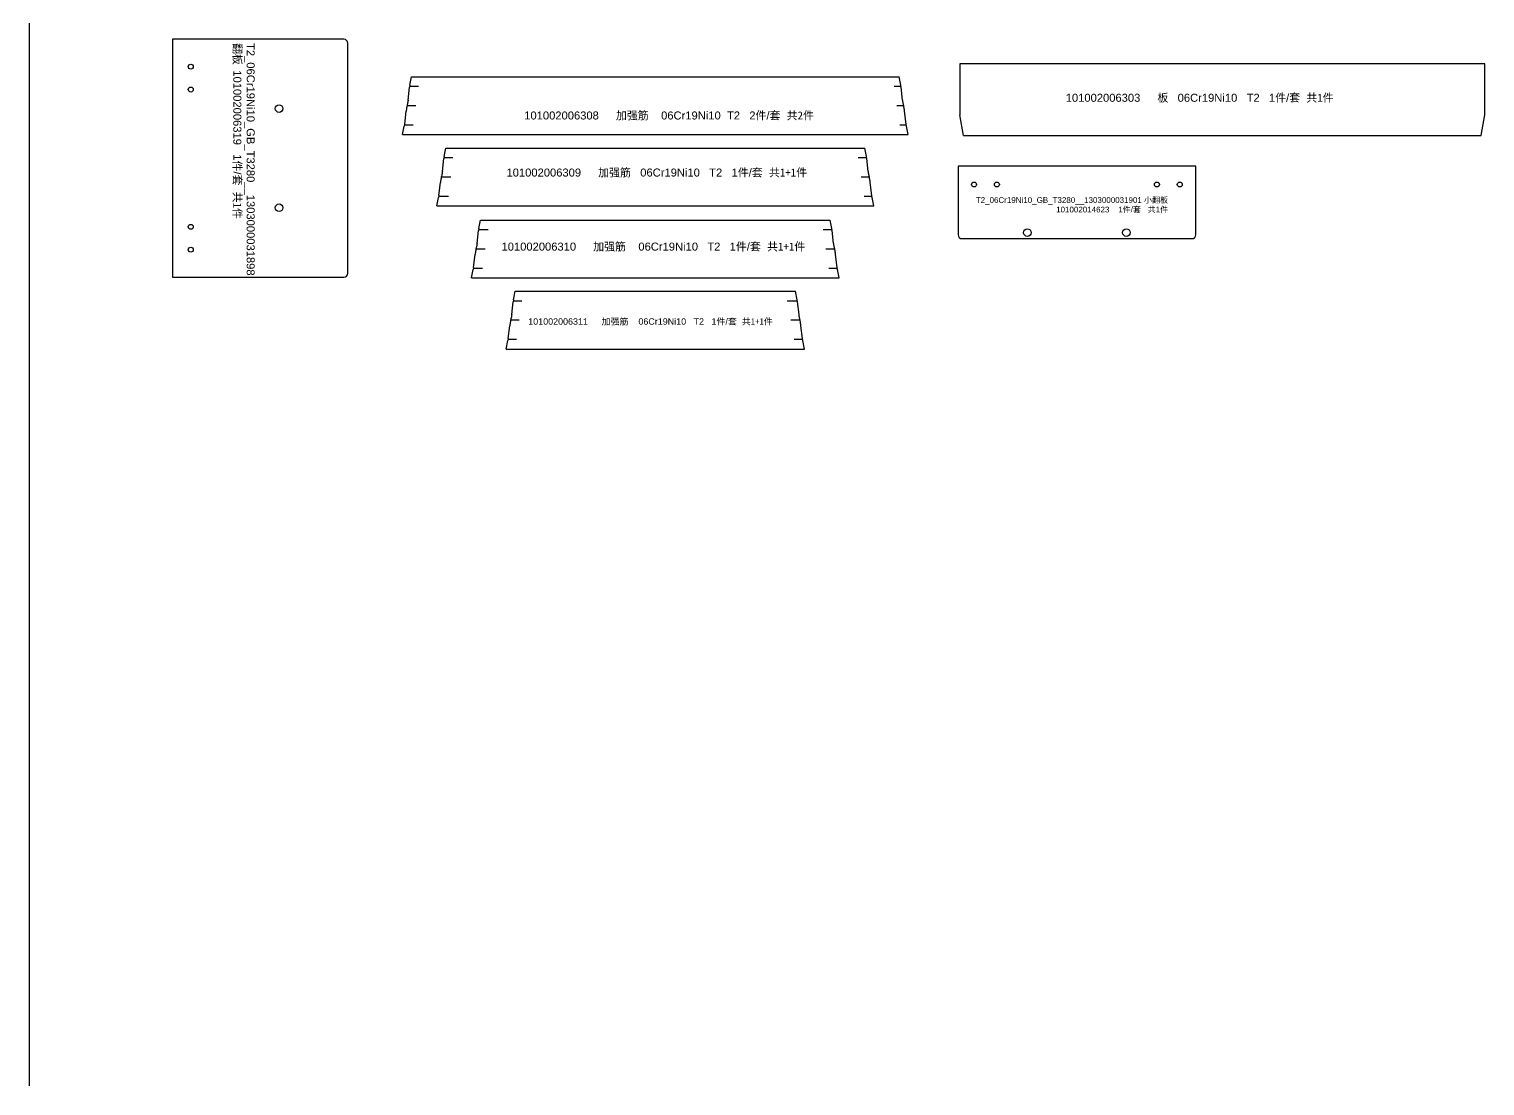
# Model space of a CAD drawing. Extents: x -9926 to 7440, y -3093 to 58.
# Drawn here: x -5456 to -3545, y -2422 to -1036 of the extents above; entities that cross this region are included whole.
import ezdxf

# ---------------------------------------------------------------- set-up
doc = ezdxf.new("R2010")
doc.units = 0
doc.header["$MEASUREMENT"] = 0
doc.linetypes.add('CENTERX2', pattern=[20.32, 12.7, -2.54, 2.54, -2.54])
doc.layers.get('0').update_dxf_attribs({"linetype": 'CONTINUOUS'})
doc.layers.add('粗实线', color=7, linetype='CONTINUOUS')
doc.styles.get("Standard").update_dxf_attribs({"font": 'arial.ttf'})

# ---------------------------------------------------------------- blocks, each defined once
blk = doc.blocks.new('101002006319')
at = {"color": 7, "linetype": 'CONTINUOUS'}
for p, q in [((-9041.2, 1692.1), (-9266.2, 1692.1)), ((-9266.2, 1692.1), (-9266.2, 1380.1)), ((-9036.2, 1385.1), (-9036.2, 1687.1)), ((-9266.2, 1380.1), (-9041.2, 1380.1))]:
    blk.add_line(p, q, dxfattribs=at)
for centre in [(-9242.2, 1656.1), (-9242.2, 1626.1), (-9242.2, 1446.1), (-9242.2, 1416.1)]:
    blk.add_circle(centre, 3.25, dxfattribs=at)
at = {"color": 6, "linetype": 'CONTINUOUS'}
for centre in [(-9126.2, 1601.1), (-9126.2, 1471.1)]:
    blk.add_circle(centre, 5, dxfattribs=at)
at = {"color": 7, "linetype": 'CONTINUOUS'}
for centre, start, end in [((-9041.2, 1687.1), 0, 90), ((-9041.2, 1385.1), 270, 0)]:
    blk.add_arc(centre, 5, start, end, dxfattribs=at)
at = {"color": 3, "insert": (-9158.3, 1687.1), "char_height": 10.5, "width": 307.881, "attachment_point": 1, "rotation": 270}
blk.add_mtext('T2_06Cr19Ni10_GB_T3280__1303000031898 {\\fSimSun|b0|i0|c134|p54;翻板 }101002006319   1{\\fSimSun|b0|i0|c134|p54;件}/{\\fSimSun|b0|i0|c134|p54;套}  {\\fSimSun|b0|i0|c134|p54;共1件}', dxfattribs=at)
blk = doc.blocks.new('101002006308')
at = {"color": 7, "linetype": 'CONTINUOUS'}
for p, q in [((-8722.9, 1517.7), (-8720.8, 1528.7)), ((-8720.8, 1528.7), (-8080.8, 1528.7)), ((-8078.6, 1517.7), (-8080.8, 1528.7)), ((-8725.2, 1498.1), (-8723.2, 1515.1)), ((-8722.9, 1517.7), (-8723.2, 1515.1)), ((-8078.3, 1515.1), (-8078.6, 1517.7)), ((-8076.3, 1498.1), (-8078.3, 1515.1)), ((-8729.7, 1466.7), (-8727.7, 1483.6)), ((-8071.8, 1466.7), (-8073.8, 1483.6)), ((-8732.5, 1453.1), (-8730.4, 1464.1)), ((-8732.5, 1453.1), (-8069, 1453.1)), ((-8729.7, 1466.7), (-8730.4, 1464.1)), ((-8071.1, 1464.1), (-8071.8, 1466.7)), ((-8069, 1453.1), (-8071.1, 1464.1))]:
    blk.add_line(p, q, dxfattribs=at)
at = {"color": 6, "linetype": 'CENTERX2'}
for p, q in [((-8723.1, 1516.4), (-8711.4, 1516.4)), ((-8087.3, 1516.4), (-8078.4, 1516.4)), ((-8714.9, 1490.9), (-8726.6, 1490.9)), ((-8074.9, 1490.9), (-8083.7, 1490.9)), ((-8718.5, 1465.4), (-8730.1, 1465.4)), ((-8071.5, 1465.4), (-8080.1, 1465.4))]:
    blk.add_line(p, q, dxfattribs=at)
at = {"color": 7, "linetype": 'CONTINUOUS'}
for points, knots in [([(-8726.6, 1490.9), (-8726.8, 1490.2), (-8727, 1489), (-8727.2, 1487.4), (-8727.4, 1486), (-8727.6, 1484.8), (-8727.7, 1484), (-8727.7, 1483.6)], [0, 0, 0, 0, 0.291205, 0.500002, 0.676564, 0.843214, 1, 1, 1, 1]), ([(-8725.2, 1498.1), (-8725.3, 1497.9), (-8725.3, 1497.4), (-8725.4, 1496.7), (-8725.6, 1496), (-8725.7, 1495.2), (-8725.9, 1494.2), (-8726.2, 1492.8), (-8726.5, 1491.6), (-8726.6, 1490.9)], [0, 0, 0, 0, 0.093974, 0.190943, 0.290927, 0.39394, 0.499998, 0.708621, 1, 1, 1, 1]), ([(-8074.9, 1490.9), (-8075, 1491.6), (-8075.3, 1492.8), (-8075.6, 1494.4), (-8075.9, 1495.7), (-8076.1, 1497), (-8076.2, 1497.7), (-8076.3, 1498.1)], [0, 0, 0, 0, 0.291313, 0.500004, 0.676824, 0.843464, 1, 1, 1, 1]), ([(-8073.8, 1483.6), (-8073.8, 1483.9), (-8073.8, 1484.3), (-8073.9, 1485), (-8074, 1485.8), (-8074.1, 1486.5), (-8074.3, 1487.5), (-8074.5, 1489), (-8074.7, 1490.2), (-8074.9, 1490.9)], [0, 0, 0, 0, 0.094159, 0.191228, 0.291218, 0.394139, 0.499999, 0.708728, 1, 1, 1, 1])]:
    blk.add_open_spline(points, degree=3, knots=knots, dxfattribs=at)
at = {"color": 3, "insert": (-8572.8, 1483.3), "char_height": 10.5, "width": 395.757, "attachment_point": 1}
blk.add_mtext('101002006308  {\\fSimSun|b0|i0|c134|p54;  加强筋}    06Cr19Ni10  T2   2{\\fSimSun|b0|i0|c134|p54;件}/{\\fSimSun|b0|i0|c134|p54;套}  {\\fSimSun|b0|i0|c134|p54;共2件}', dxfattribs=at)
blk = doc.blocks.new('101002006309')
at = {"color": 7, "linetype": 'CONTINUOUS'}
for p, q in [((-8663.4, 1386), (-8661.3, 1397)), ((-8661.3, 1397), (-8111.3, 1397)), ((-8109.1, 1386), (-8111.3, 1397)), ((-8665.7, 1366.4), (-8663.7, 1383.4)), ((-8663.4, 1386), (-8663.7, 1383.4)), ((-8108.8, 1383.4), (-8109.1, 1386)), ((-8106.8, 1366.4), (-8108.8, 1383.4)), ((-8670.3, 1334.9), (-8668.3, 1351.9)), ((-8102.3, 1334.9), (-8104.3, 1351.9)), ((-8673, 1321.3), (-8670.9, 1332.3)), ((-8673, 1321.3), (-8099.5, 1321.3)), ((-8670.3, 1334.9), (-8670.9, 1332.3)), ((-8101.7, 1332.3), (-8102.3, 1334.9)), ((-8099.5, 1321.3), (-8101.7, 1332.3))]:
    blk.add_line(p, q, dxfattribs=at)
at = {"color": 6, "linetype": 'CENTERX2'}
for p, q in [((-8663.6, 1384.7), (-8651.8, 1384.7)), ((-8120, 1384.7), (-8109, 1384.7)), ((-8654.8, 1359.1), (-8667.2, 1359.1)), ((-8105.4, 1359.1), (-8116.1, 1359.1)), ((-8657.9, 1333.6), (-8670.6, 1333.6)), ((-8102, 1333.6), (-8112.1, 1333.6))]:
    blk.add_line(p, q, dxfattribs=at)
at = {"color": 7, "linetype": 'CONTINUOUS'}
for points, knots in [([(-8667.2, 1359.1), (-8667.3, 1358.4), (-8667.5, 1357.2), (-8667.8, 1355.6), (-8668, 1354.3), (-8668.1, 1353.1), (-8668.2, 1352.3), (-8668.3, 1351.9)], [0, 0, 0, 0, 0.291205, 0.500002, 0.676564, 0.843214, 1, 1, 1, 1]), ([(-8665.7, 1366.4), (-8665.8, 1366.1), (-8665.8, 1365.7), (-8666, 1365), (-8666.1, 1364.2), (-8666.2, 1363.5), (-8666.4, 1362.5), (-8666.7, 1361), (-8667, 1359.8), (-8667.2, 1359.1)], [0, 0, 0, 0, 0.0939735, 0.1909434, 0.290927, 0.3939404, 0.4999979, 0.7086209, 1, 1, 1, 1]), ([(-8105.4, 1359.1), (-8105.5, 1359.8), (-8105.8, 1361), (-8106.2, 1362.7), (-8106.4, 1364), (-8106.6, 1365.2), (-8106.7, 1366), (-8106.8, 1366.4)], [0, 0, 0, 0, 0.2913127, 0.5000039, 0.6768242, 0.8434643, 1, 1, 1, 1]), ([(-8104.3, 1351.9), (-8104.3, 1352.1), (-8104.4, 1352.6), (-8104.5, 1353.3), (-8104.5, 1354), (-8104.7, 1354.8), (-8104.8, 1355.8), (-8105.1, 1357.2), (-8105.3, 1358.4), (-8105.4, 1359.1)], [0, 0, 0, 0, 0.094159, 0.191228, 0.291218, 0.394139, 0.499999, 0.708728, 1, 1, 1, 1])]:
    blk.add_open_spline(points, degree=3, knots=knots, dxfattribs=at)
at = {"color": 3, "insert": (-8581.6, 1370.3), "char_height": 10.5, "width": 405.929, "attachment_point": 1}
blk.add_mtext('101002006309  {\\fSimSun|b0|i0|c134|p54;  加强筋}   06Cr19Ni10   T2   1{\\fSimSun|b0|i0|c134|p54;件}/{\\fSimSun|b0|i0|c134|p54;套}  {\\fSimSun|b0|i0|c134|p54;共1+1件}', dxfattribs=at)
blk = doc.blocks.new('101002006310')
at = {"color": 7, "linetype": 'CONTINUOUS'}
for p, q in [((-8624.4, 1241.3), (-8622.2, 1252.3)), ((-8622.2, 1252.3), (-8163.2, 1252.3)), ((-8161.1, 1241.3), (-8163.2, 1252.3)), ((-8626.7, 1221.7), (-8624.7, 1238.7)), ((-8624.4, 1241.3), (-8624.7, 1238.7)), ((-8160.8, 1238.7), (-8161.1, 1241.3)), ((-8158.8, 1221.7), (-8160.8, 1238.7)), ((-8631.2, 1190.3), (-8629.2, 1207.3)), ((-8154.2, 1190.3), (-8156.2, 1207.3)), ((-8634, 1176.7), (-8631.8, 1187.7)), ((-8631.2, 1190.3), (-8631.8, 1187.7)), ((-8153.6, 1187.7), (-8154.2, 1190.3)), ((-8151.5, 1176.7), (-8153.6, 1187.7)), ((-8634, 1176.7), (-8151.5, 1176.7))]:
    blk.add_line(p, q, dxfattribs=at)
at = {"color": 6, "linetype": 'CENTERX2'}
for p, q in [((-8624.5, 1240), (-8612.3, 1240)), ((-8172.6, 1240), (-8160.9, 1240)), ((-8615.9, 1214.5), (-8628.1, 1214.5)), ((-8157.3, 1214.5), (-8168.9, 1214.5)), ((-8619.5, 1189), (-8631.5, 1189)), ((-8153.9, 1189), (-8165.3, 1189))]:
    blk.add_line(p, q, dxfattribs=at)
at = {"color": 7, "linetype": 'CONTINUOUS'}
for points, knots in [([(-8628.1, 1214.5), (-8628.2, 1213.8), (-8628.4, 1212.6), (-8628.7, 1211), (-8628.9, 1209.6), (-8629.1, 1208.4), (-8629.2, 1207.6), (-8629.2, 1207.3)], [0, 0, 0, 0, 0.291205, 0.500002, 0.676564, 0.843214, 1, 1, 1, 1]), ([(-8626.7, 1221.7), (-8626.7, 1221.5), (-8626.8, 1221), (-8626.9, 1220.3), (-8627, 1219.6), (-8627.2, 1218.9), (-8627.4, 1217.9), (-8627.7, 1216.4), (-8628, 1215.2), (-8628.1, 1214.5)], [0, 0, 0, 0, 0.0939735, 0.1909434, 0.290927, 0.3939404, 0.4999979, 0.7086209, 1, 1, 1, 1]), ([(-8157.3, 1214.5), (-8157.5, 1215.2), (-8157.8, 1216.4), (-8158.1, 1218), (-8158.4, 1219.4), (-8158.6, 1220.6), (-8158.7, 1221.4), (-8158.8, 1221.7)], [0, 0, 0, 0, 0.291313, 0.500004, 0.676824, 0.843464, 1, 1, 1, 1]), ([(-8156.2, 1207.3), (-8156.3, 1207.5), (-8156.3, 1208), (-8156.4, 1208.7), (-8156.5, 1209.4), (-8156.6, 1210.1), (-8156.8, 1211.1), (-8157, 1212.6), (-8157.2, 1213.8), (-8157.3, 1214.5)], [0, 0, 0, 0, 0.0941592, 0.1912284, 0.2912183, 0.3941388, 0.4999987, 0.7087281, 1, 1, 1, 1])]:
    blk.add_open_spline(points, degree=3, knots=knots, dxfattribs=at)
at = {"color": 3, "insert": (-8594.6, 1223), "char_height": 10.5, "width": 411.303, "attachment_point": 1}
blk.add_mtext('101002006310  {\\fSimSun|b0|i0|c134|p54;  加强筋}    06Cr19Ni10   T2   1{\\fSimSun|b0|i0|c134|p54;件}/{\\fSimSun|b0|i0|c134|p54;套}  {\\fSimSun|b0|i0|c134|p54;共1+1件}', dxfattribs=at)
blk = doc.blocks.new('101002006311')
at = {"color": 7, "linetype": 'CONTINUOUS'}
for p, q in [((-8574.9, 1122.3), (-8572.7, 1133.4)), ((-8572.7, 1133.4), (-8204.7, 1133.4)), ((-8202.5, 1122.3), (-8204.7, 1133.4)), ((-8577.2, 1102.8), (-8575.2, 1119.8)), ((-8574.9, 1122.3), (-8575.2, 1119.8)), ((-8202.2, 1119.8), (-8202.5, 1122.3)), ((-8200.2, 1102.8), (-8202.2, 1119.8)), ((-8581.7, 1071.3), (-8582.3, 1068.7)), ((-8581.7, 1071.3), (-8579.7, 1088.3)), ((-8195.7, 1071.3), (-8197.7, 1088.3)), ((-8195.1, 1068.7), (-8195.7, 1071.3)), ((-8584.5, 1057.7), (-8582.3, 1068.7)), ((-8584.5, 1057.7), (-8192.9, 1057.7)), ((-8192.9, 1057.7), (-8195.1, 1068.7))]:
    blk.add_line(p, q, dxfattribs=at)
at = {"color": 6, "linetype": 'CENTERX2'}
for p, q in [((-8575, 1121), (-8564, 1121)), ((-8215.7, 1121), (-8202.4, 1121)), ((-8567.4, 1095.5), (-8578.6, 1095.5)), ((-8198.8, 1095.5), (-8211.1, 1095.5)), ((-8570.8, 1070), (-8582, 1070)), ((-8195.4, 1070), (-8206.4, 1070))]:
    blk.add_line(p, q, dxfattribs=at)
at = {"color": 7, "linetype": 'CONTINUOUS'}
for points, knots in [([(-8578.6, 1095.5), (-8578.7, 1094.8), (-8578.9, 1093.6), (-8579.2, 1092), (-8579.4, 1090.7), (-8579.6, 1089.5), (-8579.6, 1088.7), (-8579.7, 1088.3)], [0, 0, 0, 0, 0.291205, 0.500002, 0.676564, 0.843214, 1, 1, 1, 1]), ([(-8577.2, 1102.8), (-8577.2, 1102.5), (-8577.3, 1102.1), (-8577.4, 1101.4), (-8577.5, 1100.6), (-8577.6, 1099.9), (-8577.8, 1098.9), (-8578.2, 1097.4), (-8578.4, 1096.2), (-8578.6, 1095.5)], [0, 0, 0, 0, 0.093974, 0.190943, 0.290927, 0.39394, 0.499998, 0.708621, 1, 1, 1, 1]), ([(-8198.8, 1095.5), (-8199, 1096.2), (-8199.2, 1097.4), (-8199.6, 1099), (-8199.8, 1100.4), (-8200.1, 1101.6), (-8200.2, 1102.4), (-8200.2, 1102.8)], [0, 0, 0, 0, 0.291313, 0.500004, 0.676824, 0.843464, 1, 1, 1, 1]), ([(-8197.7, 1088.3), (-8197.7, 1088.5), (-8197.8, 1089), (-8197.9, 1089.7), (-8198, 1090.4), (-8198.1, 1091.2), (-8198.2, 1092.2), (-8198.5, 1093.6), (-8198.7, 1094.8), (-8198.8, 1095.5)], [0, 0, 0, 0, 0.094159, 0.191228, 0.291218, 0.394139, 0.499999, 0.708728, 1, 1, 1, 1])]:
    blk.add_open_spline(points, degree=3, knots=knots, dxfattribs=at)
at = {"color": 3, "insert": (-8555.5, 1098), "char_height": 8.4, "width": 326.1, "attachment_point": 1}
blk.add_mtext('101002006311  {\\fSimSun|b0|i0|c134|p54;  加强筋}    06Cr19Ni10   T2   1{\\fSimSun|b0|i0|c134|p54;件}/{\\fSimSun|b0|i0|c134|p54;套}  {\\fSimSun|b0|i0|c134|p54;共1+1件}', dxfattribs=at)
blk = doc.blocks.new('101002006303')
at = {"color": 7, "linetype": 'CONTINUOUS'}
for p, q in [((-8049.9, 1671.5), (-8738.9, 1671.5)), ((-8049.9, 1671.5), (-8738.9, 1671.5)), ((-8738.9, 1671.5), (-8738.9, 1604.6)), ((-8049.9, 1604.6), (-8049.9, 1671.5)), ((-8733.9, 1577.6), (-8738.9, 1604.6)), ((-8054.9, 1577.6), (-8049.9, 1604.6)), ((-8733.9, 1577.6), (-8054.9, 1577.6))]:
    blk.add_line(p, q, dxfattribs=at)
at = {"color": 3, "insert": (-8599.9, 1632.2), "char_height": 10.5, "width": 369.655, "attachment_point": 1}
blk.add_mtext('101002006303  {\\fSimSun|b0|i0|c134|p54;  板}   06Cr19Ni10   T2   1{\\fSimSun|b0|i0|c134|p54;件}/{\\fSimSun|b0|i0|c134|p54;套}  {\\fSimSun|b0|i0|c134|p54;共1件}', dxfattribs=at)

msp = doc.modelspace()

# ---------------------------------------------------------------- linework, layer by layer
at = {"color": 1}
msp.add_line((-5455.68724, 34.82289), (-5455.68724, -2421.63551), dxfattribs=at)
at = {"color": 6, "linetype": 'CONTINUOUS'}
for centre in [(-4145.73957, -1302.60229), (-4145.73957, -1302.60229), (-4015.73957, -1302.60229), (-4015.73957, -1302.60229)]:
    msp.add_circle(centre, 5, dxfattribs=at)
at = {"layer": '粗实线', "linetype": 'CONTINUOUS'}
for p, q in [((-3924.73957, -1215.60229), (-4236.73957, -1215.60229)), ((-4236.73957, -1215.60229), (-4236.73957, -1305.60229)), ((-3924.73957, -1305.60229), (-3924.73957, -1215.60229)), ((-4231.73957, -1310.60229), (-3929.73957, -1310.60229))]:
    msp.add_line(p, q, dxfattribs=at)
for centre in [(-4215.73957, -1239.60229), (-4185.73957, -1239.60229), (-3975.73957, -1239.60229), (-3945.73957, -1239.60229)]:
    msp.add_circle(centre, 3.25, dxfattribs=at)
for centre, start, end in [((-4231.73957, -1305.60229), 180, 270), ((-3929.73957, -1305.60229), 270, 0)]:
    msp.add_arc(centre, 5, start, end, dxfattribs=at)

# ---------------------------------------------------------------- block references
at = {"color": 1}
for name, p in [('101002006319', (3998.59747, -2741.18572)), ('101002006303', (4504.47093, -2752.80671)), ('101002006308', (3766.81911, -2627.1376)), ('101002006309', (3752.33791, -2588.97837)), ('101002006310', (3758.79458, -2538.80391)), ('101002006311', (3754.76778, -2513.06698))]:
    msp.add_blockref(name, p, dxfattribs=at)

# ---------------------------------------------------------------- texts
at = {"color": 2, "insert": (-3961.16426, -1256.20199), "char_height": 7.5, "width": 279.2893231, "attachment_point": 3}
msp.add_mtext('T2_06Cr19Ni10_GB_T3280__1303000031901 {\\fSimSun|b0|i0|c134|p34;小翻板 }101002014623    1{\\fSimSun|b0|i0|c134|p34;件}/{\\fSimSun|b0|i0|c134|p34;套}   {\\fSimSun|b0|i0|c134|p34;共}1{\\fSimSun|b0|i0|c134|p34;件}', dxfattribs=at)

doc.saveas('drawing.dxf')
